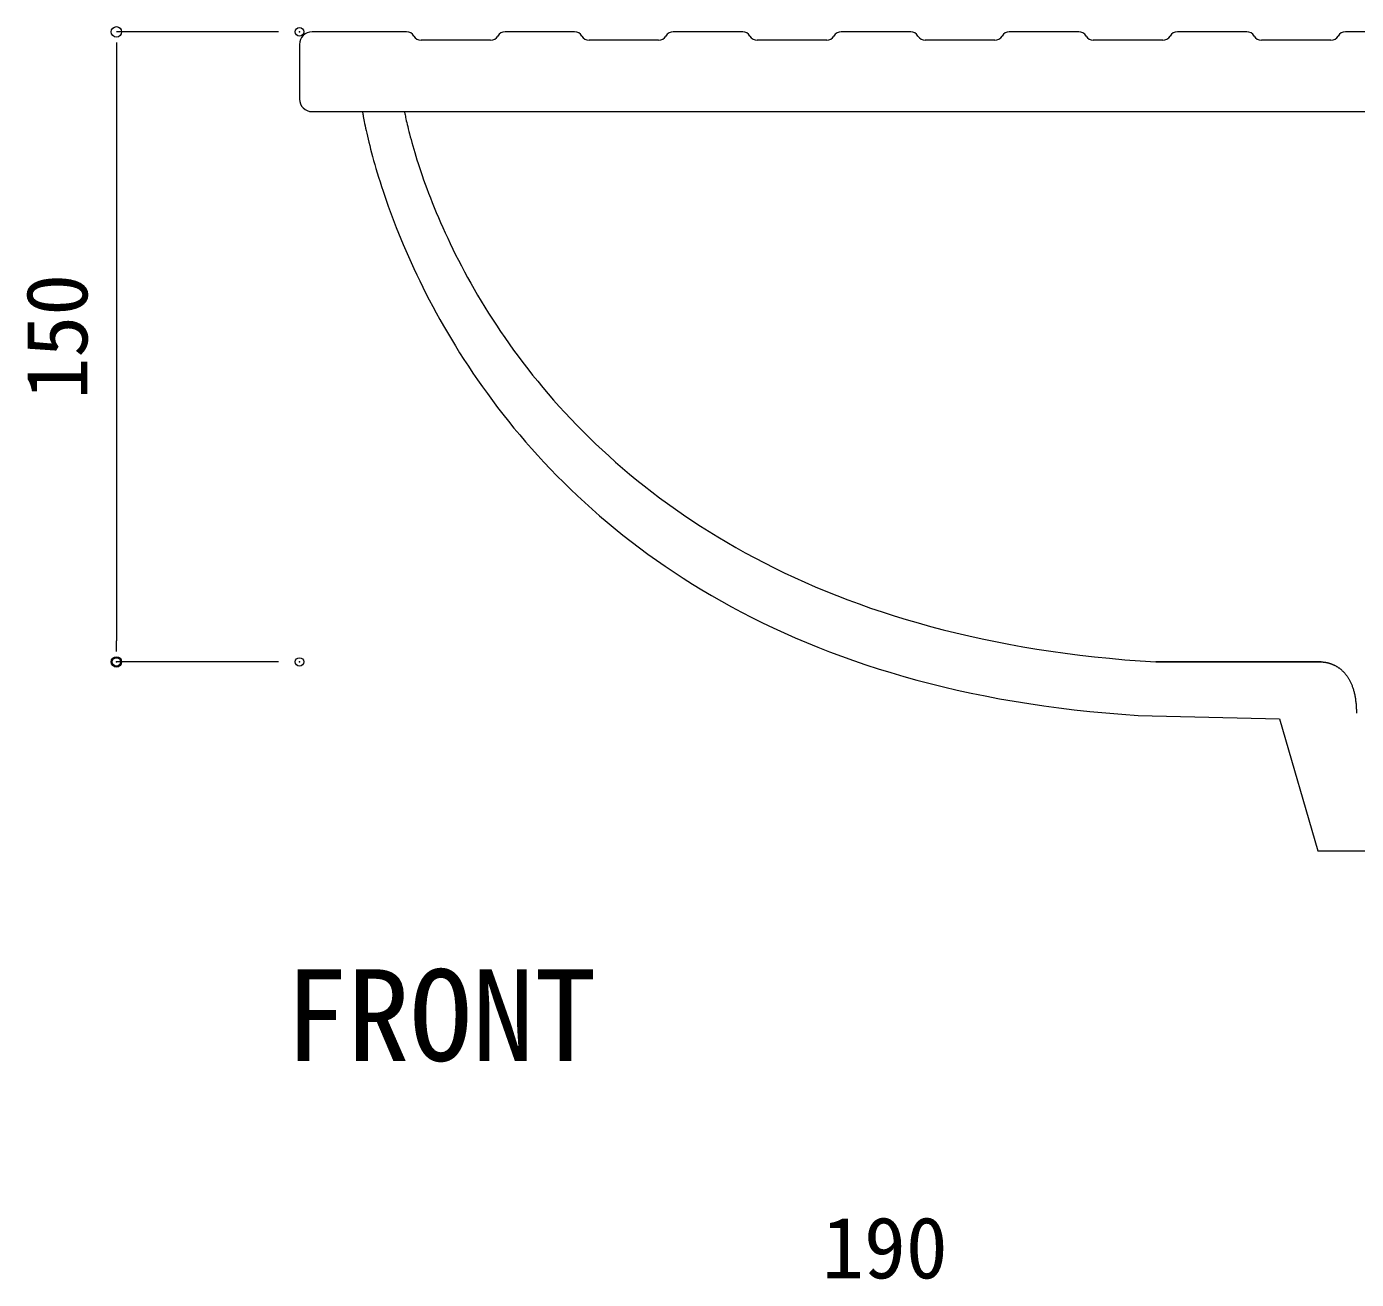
# Model space of a CAD drawing. Units: millimetres, scale not verified. Extents: x -1002 to 1010, y -687 to 676.
# Drawn here: x -818.8 to -502.3, y -375.8 to -77.6 of the extents above; entities that cross this region are included whole.
import ezdxf
from ezdxf.enums import TextEntityAlignment as Align

# ---------------------------------------------------------------- set-up
doc = ezdxf.new("R2010")
doc.units = ezdxf.units.MM
doc.header["$LTSCALE"] = 5
doc.header["$PDMODE"] = 32
doc.header["$PDSIZE"] = 2
doc.layers.add('0-0', color=7, linetype='Continuous', lineweight=15)
doc.layers.add('F-0', color=7, linetype='Continuous', lineweight=15)
doc.styles.add('ＭＳ ゴシック', font='')
doc.styles.get('ＭＳ ゴシック').set_extended_font_data('MS Gothic')

# ---------------------------------------------------------------- blocks, each defined once
blk = doc.blocks.new('_DOT')
at = {"layer": '0-0'}
blk.add_line((-0.5, 0), (-1, 0), dxfattribs=at)
blk.add_circle((0, 0), 0.25, dxfattribs=at)
blk.add_circle((0, 0), 0.25, dxfattribs=at)

msp = doc.modelspace()

# ---------------------------------------------------------------- linework, layer by layer
at = {"layer": 'F-0'}
for p, q in [((-758.882, -78.83), (-797.459, -78.83)), ((-797.459, -83.83), (-797.459, -223.83)), ((-758.882, -228.83), (-797.459, -228.83))]:
    msp.add_line(p, q, dxfattribs=at)
at = {"layer": 'F-0', "lineweight": 18}
for p, q in [((-728.387, -78.83), (-750.882, -78.83)), ((-688.387, -78.83), (-704.923, -78.83)), ((-648.387, -78.83), (-664.923, -78.83)), ((-608.387, -78.83), (-624.923, -78.83)), ((-568.387, -78.83), (-584.923, -78.83)), ((-528.387, -78.83), (-544.923, -78.83)), ((-488.387, -78.83), (-504.923, -78.83)), ((-753.882, -81.83), (-753.882, -94.83)), ((-708.387, -80.83), (-724.923, -80.83)), ((-668.387, -80.83), (-684.923, -80.83)), ((-628.387, -80.83), (-644.923, -80.83)), ((-588.387, -80.83), (-604.923, -80.83)), ((-548.387, -80.83), (-564.923, -80.83)), ((-508.387, -80.83), (-524.923, -80.83))]:
    msp.add_line(p, q, dxfattribs=at)
for points in [[(-750.882, -97.83), (-725.341, -97.83), (-227.424, -97.83), (-201.882, -97.83)], [(-738.883, -97.829), (-738.879, -97.854), (-738.868, -97.928), (-738.849, -98.049), (-738.821, -98.218), (-738.785, -98.434), (-738.74, -98.695), (-738.685, -99.001), (-738.621, -99.352), (-738.547, -99.746), (-738.462, -100.184), (-738.366, -100.663), (-738.259, -101.183), (-738.14, -101.745), (-738.009, -102.346), (-737.866, -102.986), (-737.71, -103.664), (-737.541, -104.38), (-737.358, -105.133), (-737.162, -105.922), (-736.951, -106.746), (-736.726, -107.605), (-736.486, -108.497), (-736.23, -109.423), (-735.959, -110.381), (-735.672, -111.37), (-735.368, -112.391), (-735.047, -113.441), (-734.709, -114.521), (-734.354, -115.63), (-733.98, -116.766), (-733.589, -117.929), (-733.178, -119.119), (-732.749, -120.334), (-732.3, -121.574), (-731.831, -122.838), (-731.342, -124.125), (-730.833, -125.435), (-730.303, -126.767), (-729.751, -128.12)], [(-728.887, -97.829), (-728.883, -97.852), (-728.872, -97.919), (-728.852, -98.03), (-728.823, -98.184), (-728.786, -98.38), (-728.74, -98.619), (-728.684, -98.898), (-728.618, -99.218), (-728.541, -99.577), (-728.454, -99.976), (-728.357, -100.413), (-728.248, -100.887), (-728.127, -101.399), (-727.994, -101.947), (-727.849, -102.531), (-727.691, -103.149), (-727.52, -103.802), (-727.336, -104.488), (-727.138, -105.208), (-726.926, -105.959), (-726.699, -106.742), (-726.458, -107.556), (-726.201, -108.4), (-725.93, -109.273), (-725.642, -110.176), (-725.338, -111.106), (-725.018, -112.064), (-724.68, -113.048), (-724.326, -114.059), (-723.954, -115.095), (-723.564, -116.155), (-723.156, -117.24), (-722.729, -118.348), (-722.283, -119.478), (-721.818, -120.631), (-721.334, -121.805), (-720.829, -122.999), (-720.304, -124.213), (-719.759, -125.447)], [(-719.759, -125.447), (-719.192, -126.699), (-718.604, -127.968), (-717.994, -129.255), (-717.362, -130.559), (-716.708, -131.878), (-716.031, -133.212), (-715.331, -134.561), (-714.608, -135.924), (-713.861, -137.299), (-713.089, -138.687), (-712.293, -140.087), (-711.472, -141.497), (-710.627, -142.918), (-709.755, -144.348), (-708.858, -145.788), (-707.934, -147.236), (-706.984, -148.691), (-706.007, -150.153), (-705.003, -151.622), (-703.971, -153.096), (-702.911, -154.574), (-701.823, -156.057), (-700.706, -157.544), (-699.56, -159.033), (-698.385, -160.524), (-697.18, -162.017), (-695.945, -163.51), (-694.68, -165.004), (-693.383, -166.497), (-692.056, -167.988), (-690.698, -169.478), (-689.307, -170.965), (-687.885, -172.448), (-686.43, -173.927), (-684.942, -175.402), (-683.421, -176.871), (-681.867, -178.335), (-680.279, -179.791), (-678.656, -181.24)], [(-729.751, -128.12), (-729.178, -129.493), (-728.583, -130.886), (-727.965, -132.298), (-727.325, -133.727), (-726.661, -135.174), (-725.974, -136.638), (-725.263, -138.117), (-724.528, -139.612), (-723.768, -141.121), (-722.983, -142.643), (-722.173, -144.178), (-721.337, -145.726), (-720.475, -147.284), (-719.586, -148.853), (-718.671, -150.432), (-717.729, -152.02), (-716.758, -153.617), (-715.76, -155.221), (-714.734, -156.831), (-713.679, -158.448), (-712.594, -160.07), (-711.481, -161.697), (-710.337, -163.328), (-709.163, -164.961), (-707.959, -166.597), (-706.724, -168.235), (-705.457, -169.873), (-704.159, -171.511), (-702.829, -173.149), (-701.466, -174.785), (-700.071, -176.419), (-698.642, -178.05), (-697.18, -179.678), (-695.684, -181.301), (-694.154, -182.919), (-692.589, -184.531), (-690.989, -186.136), (-689.353, -187.733), (-687.682, -189.323)], [(-678.656, -181.24), (-676.999, -182.681), (-675.307, -184.113), (-673.58, -185.535), (-671.817, -186.947), (-670.019, -188.348), (-668.184, -189.738), (-666.312, -191.115), (-664.404, -192.48), (-662.458, -193.831), (-660.474, -195.167), (-658.452, -196.489), (-656.392, -197.795), (-654.294, -199.084), (-652.156, -200.356), (-649.979, -201.611), (-647.762, -202.847), (-645.505, -204.064), (-643.208, -205.262), (-640.869, -206.439), (-638.49, -207.594), (-636.069, -208.728), (-633.607, -209.839), (-631.102, -210.928), (-628.554, -211.992), (-625.964, -213.031), (-623.331, -214.046), (-620.653, -215.034), (-617.933, -215.996), (-615.167, -216.93), (-612.357, -217.837), (-609.503, -218.715), (-606.603, -219.563), (-603.657, -220.382), (-600.665, -221.169), (-597.627, -221.925), (-594.542, -222.649), (-591.41, -223.341), (-588.231, -223.999), (-585.004, -224.622)], [(-687.682, -189.323), (-685.975, -190.904), (-684.231, -192.475), (-682.451, -194.035), (-680.633, -195.585), (-678.777, -197.122), (-676.884, -198.647), (-674.952, -200.158), (-672.982, -201.655), (-670.972, -203.137), (-668.923, -204.604), (-666.834, -206.054), (-664.705, -207.487), (-662.535, -208.901), (-660.324, -210.298), (-658.072, -211.674), (-655.779, -213.031), (-653.443, -214.367), (-651.065, -215.681), (-648.644, -216.972), (-646.18, -218.24), (-643.672, -219.485), (-641.12, -220.704), (-638.524, -221.899), (-635.884, -223.067), (-633.198, -224.208), (-630.467, -225.321), (-627.69, -226.406), (-624.867, -227.462), (-621.998, -228.488), (-619.082, -229.483), (-616.118, -230.447), (-613.107, -231.378), (-610.047, -232.277), (-606.94, -233.142), (-603.783, -233.972), (-600.578, -234.767), (-597.323, -235.527), (-594.018, -236.249), (-590.663, -236.934)], [(-585.004, -224.622), (-581.729, -225.211), (-578.406, -225.764), (-575.034, -226.281), (-571.612, -226.762), (-568.142, -227.204), (-564.621, -227.608), (-561.05, -227.974), (-557.429, -228.3), (-553.757, -228.585), (-550.034, -228.829)], [(-550.033, -228.83), (-510.673, -228.83), (-550.033, -228.83)], [(-510.673, -228.829), (-510.671, -228.829), (-510.667, -228.829), (-510.659, -228.829), (-510.648, -228.829), (-510.635, -228.829), (-510.619, -228.829), (-510.599, -228.829), (-510.577, -228.829), (-510.553, -228.829), (-510.525, -228.83), (-510.495, -228.831), (-510.463, -228.832), (-510.428, -228.834), (-510.39, -228.836), (-510.35, -228.838), (-510.308, -228.841), (-510.263, -228.844), (-510.216, -228.848), (-510.167, -228.852), (-510.115, -228.857), (-510.062, -228.863), (-510.006, -228.869), (-509.948, -228.876), (-509.889, -228.884), (-509.827, -228.893), (-509.764, -228.903), (-509.698, -228.913), (-509.631, -228.924), (-509.562, -228.937), (-509.492, -228.95), (-509.42, -228.964), (-509.346, -228.98), (-509.271, -228.996), (-509.194, -229.014), (-509.116, -229.033), (-509.036, -229.053), (-508.955, -229.074), (-508.873, -229.097), (-508.789, -229.121)], [(-508.789, -229.121), (-508.704, -229.146), (-508.618, -229.173), (-508.531, -229.201), (-508.443, -229.231), (-508.354, -229.262), (-508.264, -229.295), (-508.173, -229.33), (-508.081, -229.366), (-507.989, -229.404), (-507.895, -229.443), (-507.801, -229.485), (-507.707, -229.528), (-507.611, -229.573), (-507.515, -229.62), (-507.419, -229.669), (-507.322, -229.719), (-507.225, -229.772), (-507.127, -229.827), (-507.029, -229.884), (-506.931, -229.943), (-506.832, -230.004), (-506.733, -230.067), (-506.635, -230.133), (-506.536, -230.201), (-506.437, -230.271), (-506.338, -230.343), (-506.239, -230.418), (-506.14, -230.496), (-506.042, -230.575), (-505.944, -230.658), (-505.846, -230.742), (-505.748, -230.83), (-505.651, -230.92), (-505.554, -231.012), (-505.457, -231.108), (-505.361, -231.206), (-505.266, -231.307), (-505.171, -231.41), (-505.077, -231.517)], [(-505.077, -231.517), (-504.984, -231.626), (-504.891, -231.739), (-504.799, -231.854), (-504.708, -231.972), (-504.618, -232.093), (-504.529, -232.218), (-504.441, -232.345), (-504.354, -232.476), (-504.268, -232.61), (-504.184, -232.747), (-504.1, -232.887), (-504.018, -233.031), (-503.937, -233.178), (-503.857, -233.328), (-503.779, -233.482), (-503.702, -233.64), (-503.627, -233.8), (-503.553, -233.965), (-503.481, -234.133), (-503.41, -234.304), (-503.341, -234.479), (-503.274, -234.658), (-503.209, -234.841), (-503.145, -235.027), (-503.084, -235.217), (-503.024, -235.411), (-502.966, -235.609), (-502.911, -235.811), (-502.857, -236.017), (-502.806, -236.227), (-502.757, -236.441), (-502.71, -236.659), (-502.665, -236.881), (-502.623, -237.107), (-502.583, -237.337), (-502.545, -237.572), (-502.51, -237.811), (-502.477, -238.054), (-502.447, -238.301)], [(-590.663, -236.934), (-587.257, -237.581), (-583.801, -238.189), (-580.293, -238.758), (-576.733, -239.286), (-573.121, -239.772), (-569.457, -240.217), (-565.74, -240.619), (-561.97, -240.978), (-558.146, -241.292), (-554.268, -241.561)], [(-502.447, -238.301), (-502.42, -238.553), (-502.395, -238.81), (-502.373, -239.071), (-502.354, -239.336), (-502.338, -239.606), (-502.324, -239.88), (-502.313, -240.159), (-502.306, -240.443), (-502.301, -240.731), (-502.3, -241.025)], [(-554.268, -241.562), (-520.624, -242.354), (-511.446, -273.83), (-441.318, -273.83), (-432.016, -242.341), (-398.14, -241.561)]]:
    msp.add_lwpolyline(points, dxfattribs=at)
for centre, radius, start, end in [((-750.882, -81.83), 3, 90, 180), ((-728.387, -80.83), 2, 30, 90), ((-688.387, -80.83), 2, 30, 90), ((-648.387, -80.83), 2, 30, 90), ((-608.387, -80.83), 2, 30, 90), ((-568.387, -80.83), 2, 30, 90), ((-528.387, -80.83), 2, 30, 90), ((-708.387, -78.83), 2, 270, 330), ((-668.387, -78.83), 2, 270, 330), ((-628.387, -78.83), 2, 270, 330), ((-588.387, -78.83), 2, 270, 330), ((-548.387, -78.83), 2, 270, 330), ((-508.387, -78.83), 2, 270, 330), ((-750.882, -94.83), 3, 180, 270)]:
    msp.add_arc(centre, radius, start, end, dxfattribs=at)
at = {"layer": 'F-0'}
for centre, start, end in [((-704.923, -80.83), 90, 150), ((-664.923, -80.83), 90, 150), ((-624.923, -80.83), 90, 150), ((-584.923, -80.83), 90, 150), ((-584.923, -80.83), 90, 150), ((-544.923, -80.83), 90, 150), ((-504.923, -80.83), 90, 150), ((-724.923, -78.83), 210, 270), ((-684.923, -78.83), 210, 270), ((-644.923, -78.83), 210, 270), ((-604.923, -78.83), 210, 270), ((-564.923, -78.83), 210, 270), ((-524.923, -78.83), 210, 270)]:
    msp.add_arc(centre, 2, start, end, dxfattribs=at)
for p in [(-753.882, -78.83), (-797.459, -228.83), (-753.882, -228.83)]:
    msp.add_point(p, dxfattribs=at)

# ---------------------------------------------------------------- block references
at = {"layer": 'F-0', "xscale": 5, "yscale": 5}
for p, rotation in [((-797.459, -78.83), 90), ((-797.459, -228.83), 270)]:
    msp.add_blockref('_DOT', p, dxfattribs=dict(at, rotation=rotation))

# ---------------------------------------------------------------- texts
at = {"layer": 'F-0', "style": 'ＭＳ ゴシック'}
msp.add_text('150', height=14.66, rotation=90, dxfattribs=at).set_placement((-799.959, -166.361), align=Align.BOTTOM_LEFT)
for s, height, p in [('FRONT', 21.8, (-757.295, -330.336)), ('190', 14.66, (-629.495, -379.989))]:
    msp.add_text(s, height=height, dxfattribs=at).set_placement(p, align=Align.BOTTOM_LEFT)

doc.saveas('drawing.dxf')
